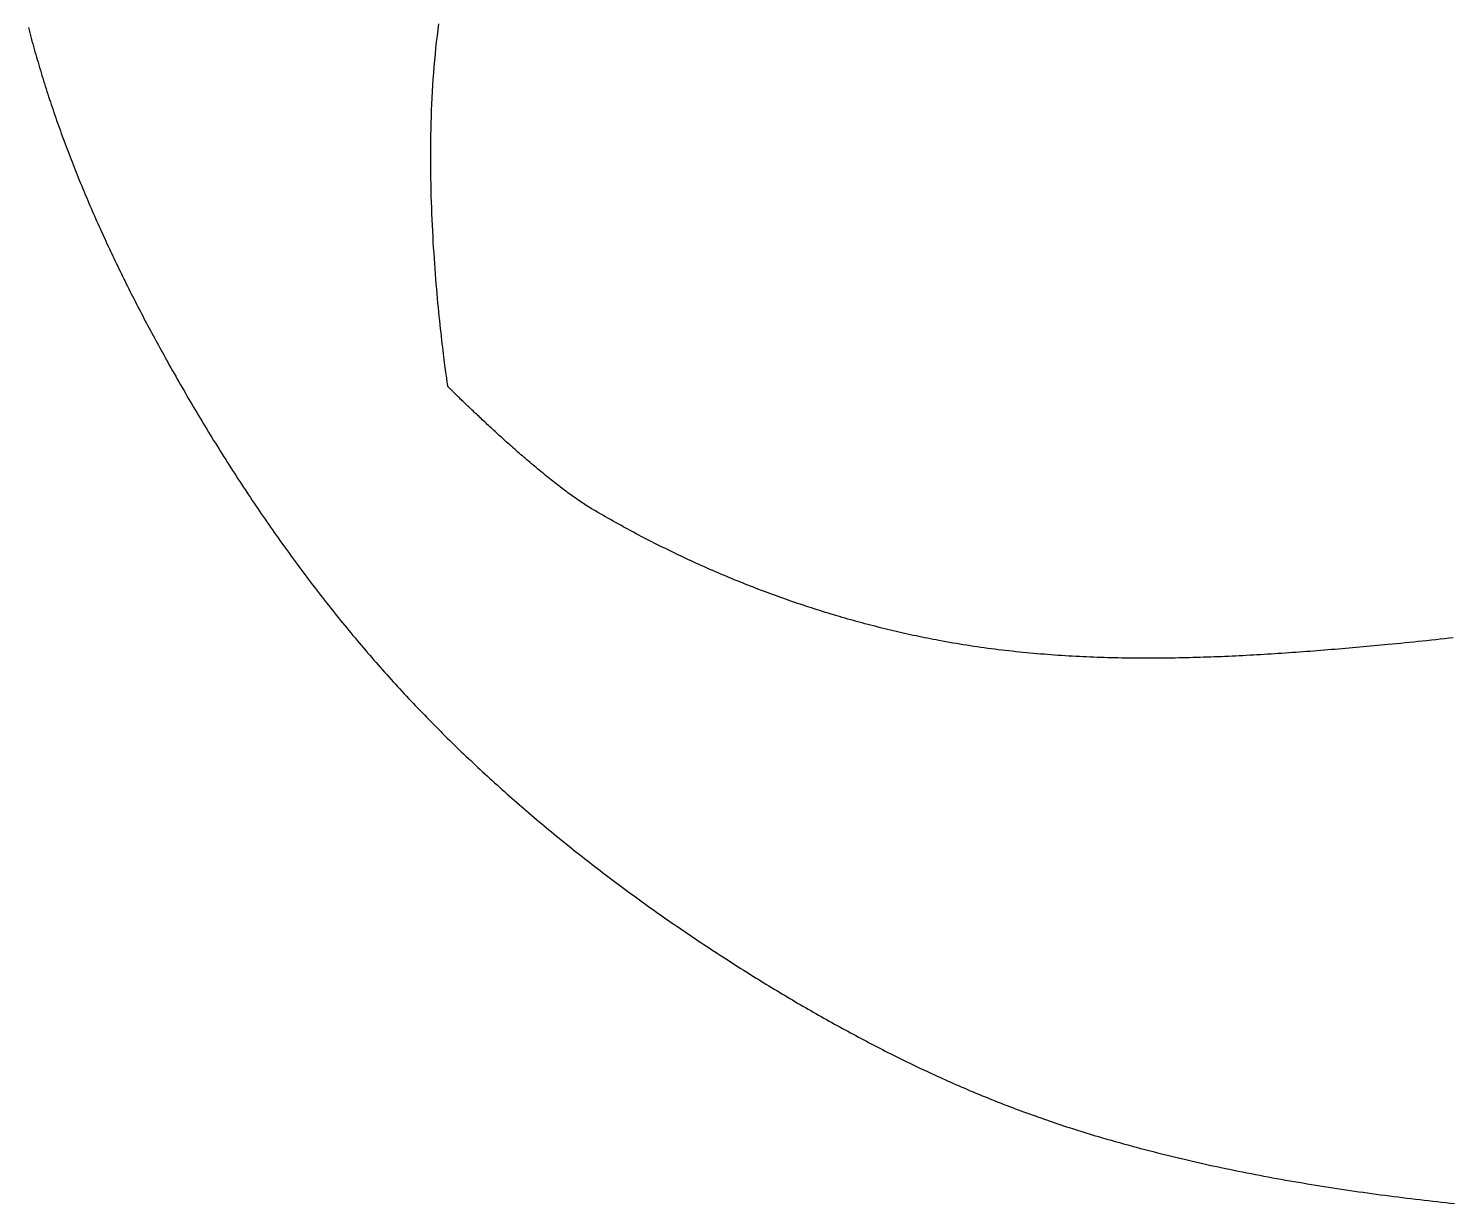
# Model space of a CAD drawing. Extents: x -91 to 271, y -72 to 72.
# Drawn here: x -47.55 to -33.39, y -50.45 to -38.76 of the extents above; entities that cross this region are included whole.
import ezdxf

# ---------------------------------------------------------------- set-up
doc = ezdxf.new("R2010")
doc.units = 0
doc.layers.get('0').update_dxf_attribs({"linetype": 'CONTINUOUS'})

# ---------------------------------------------------------------- blocks, each defined once
blk = doc.blocks.new('A$C4F693466')
at = {"color": 7}
blk.add_lwpolyline([(7.32464, 43.371208), (7.32464, 43.371208)], close=True, dxfattribs=at)
for points in [[(3.75242, 47.545, 0), (3.77909, 47.538, 0), (3.80573, 47.531, 0), (3.83236, 47.524, 0), (3.85897, 47.5169, 0)], [(3.85897, 47.5169, 0), (3.88556, 47.5098, 0), (3.91213, 47.5025, 0), (3.93868, 47.4952, 0), (3.96522, 47.4879, 0), (3.99174, 47.4805, 0), (4.01824, 47.473, 0), (4.04473, 47.4654, 0), (4.07119, 47.4578, 0), (4.09764, 47.4501, 0), (4.12407, 47.4423, 0), (4.15048, 47.4345, 0), (4.17688, 47.4266, 0), (4.20326, 47.4186, 0), (4.22961, 47.4106, 0), (4.25596, 47.4025, 0), (4.28228, 47.3944, 0), (4.30858, 47.3861, 0), (4.33487, 47.3778, 0), (4.36114, 47.3695, 0), (4.38739, 47.3611, 0), (4.41362, 47.3526, 0), (4.43983, 47.3441, 0), (4.46603, 47.3355, 0), (4.4922, 47.3268, 0), (4.51836, 47.3181, 0), (4.5445, 47.3093, 0), (4.57062, 47.3005, 0), (4.59672, 47.2916, 0), (4.62281, 47.2826, 0), (4.64887, 47.2736, 0), (4.67492, 47.2645, 0), (4.70095, 47.2553, 0), (4.72696, 47.2461, 0), (4.75295, 47.2369, 0), (4.77892, 47.2275, 0), (4.80487, 47.2181, 0), (4.8308, 47.2087, 0), (4.85672, 47.1992, 0), (4.88261, 47.1896, 0), (4.90849, 47.18, 0), (4.93434, 47.1704, 0), (4.96018, 47.1606, 0), (4.986, 47.1508, 0), (5.0118, 47.141, 0), (5.03758, 47.1311, 0), (5.06334, 47.1212, 0), (5.08908, 47.1111, 0), (5.1148, 47.1011, 0), (5.1405, 47.091, 0), (5.16618, 47.0808, 0), (5.19185, 47.0706, 0), (5.21749, 47.0603, 0), (5.24311, 47.05, 0), (5.26872, 47.0396, 0), (5.2943, 47.0291, 0), (5.31986, 47.0187, 0), (5.34541, 47.0081, 0), (5.37093, 46.9975, 0), (5.39644, 46.9869, 0), (5.42192, 46.9762, 0), (5.44738, 46.9654, 0), (5.47283, 46.9546, 0), (5.49825, 46.9438, 0), (5.52366, 46.9329, 0), (5.54904, 46.922, 0), (5.5744, 46.911, 0), (5.59975, 46.8999, 0), (5.62507, 46.8888, 0), (5.65037, 46.8777, 0), (5.67566, 46.8665, 0), (5.70092, 46.8552, 0), (5.72616, 46.844, 0), (5.75138, 46.8326, 0), (5.77658, 46.8213, 0), (5.80176, 46.8098, 0), (5.82692, 46.7984, 0), (5.85206, 46.7868, 0), (5.87717, 46.7753, 0), (5.90227, 46.7637, 0), (5.92735, 46.752, 0), (5.9524, 46.7403, 0), (5.97743, 46.7286, 0), (6.00245, 46.7168, 0), (6.02744, 46.705, 0), (6.05241, 46.6931, 0), (6.07736, 46.6812, 0), (6.10229, 46.6692, 0), (6.1272, 46.6572, 0), (6.15208, 46.6452, 0), (6.17695, 46.6331, 0), (6.20179, 46.621, 0), (6.22661, 46.6088, 0), (6.25141, 46.5966, 0), (6.27619, 46.5843, 0), (6.30095, 46.572, 0), (6.32569, 46.5597, 0), (6.3504, 46.5473, 0), (6.3751, 46.5349, 0), (6.39977, 46.5225, 0), (6.42442, 46.51, 0), (6.44905, 46.4975, 0), (6.47365, 46.4849, 0), (6.49824, 46.4723, 0), (6.5228, 46.4597, 0), (6.54734, 46.447, 0), (6.57186, 46.4343, 0), (6.59636, 46.4215, 0), (6.62083, 46.4087, 0), (6.64529, 46.3959, 0), (6.66972, 46.383, 0), (6.69412, 46.3701, 0), (6.71851, 46.3572, 0), (6.74287, 46.3443, 0), (6.76722, 46.3313, 0), (6.79154, 46.3182, 0), (6.81583, 46.3052, 0), (6.84011, 46.2921, 0), (6.86436, 46.2789, 0), (6.88859, 46.2658, 0), (6.9128, 46.2526, 0), (6.93698, 46.2393, 0), (6.96114, 46.2261, 0), (6.98528, 46.2128, 0), (7.0094, 46.1994, 0), (7.03349, 46.1861, 0), (7.05756, 46.1727, 0), (7.08161, 46.1593, 0)], [(7.08161, 46.1593, 0), (7.10966, 46.1436, 0), (7.13769, 46.1278, 0), (7.16571, 46.112, 0), (7.1937, 46.0962, 0), (7.22168, 46.0803, 0), (7.24964, 46.0644, 0), (7.27757, 46.0484, 0), (7.30549, 46.0324, 0), (7.33339, 46.0163, 0), (7.36126, 46.0002, 0), (7.38912, 45.9841, 0), (7.41695, 45.9679, 0), (7.44476, 45.9517, 0), (7.47255, 45.9354, 0), (7.50032, 45.9191, 0), (7.52806, 45.9027, 0), (7.55579, 45.8863, 0), (7.58349, 45.8698, 0), (7.61116, 45.8533, 0), (7.63882, 45.8368, 0), (7.66645, 45.8202, 0), (7.69405, 45.8035, 0), (7.72163, 45.7868, 0), (7.74919, 45.7701, 0), (7.77672, 45.7533, 0), (7.80423, 45.7365, 0), (7.83171, 45.7196, 0), (7.85916, 45.7027, 0), (7.88659, 45.6857, 0), (7.91399, 45.6687, 0), (7.94137, 45.6517, 0), (7.96872, 45.6346, 0), (7.99604, 45.6174, 0), (8.02334, 45.6002, 0), (8.0506, 45.583, 0), (8.07784, 45.5657, 0), (8.10505, 45.5484, 0), (8.13223, 45.531, 0), (8.15939, 45.5136, 0), (8.18651, 45.4961, 0), (8.21361, 45.4786, 0), (8.24067, 45.461, 0), (8.26771, 45.4434, 0), (8.29471, 45.4257, 0), (8.32169, 45.408, 0), (8.34863, 45.3902, 0), (8.37554, 45.3724, 0), (8.40242, 45.3546, 0), (8.42927, 45.3367, 0), (8.45609, 45.3187, 0), (8.48288, 45.3007, 0), (8.50963, 45.2827, 0), (8.53635, 45.2646, 0), (8.56304, 45.2464, 0), (8.58969, 45.2282, 0), (8.61631, 45.21, 0), (8.6429, 45.1917, 0), (8.66945, 45.1733, 0), (8.69597, 45.155, 0), (8.72245, 45.1365, 0), (8.7489, 45.118, 0), (8.77531, 45.0995, 0), (8.80169, 45.0809, 0), (8.82803, 45.0623, 0), (8.85434, 45.0436, 0), (8.88061, 45.0249, 0), (8.90684, 45.0061, 0), (8.93304, 44.9872, 0), (8.9592, 44.9684, 0), (8.98532, 44.9494, 0), (9.0114, 44.9304, 0), (9.03744, 44.9114, 0), (9.06345, 44.8923, 0), (9.08942, 44.8732, 0), (9.11535, 44.854, 0), (9.14124, 44.8348, 0), (9.16709, 44.8155, 0), (9.1929, 44.7962, 0), (9.21867, 44.7768, 0), (9.2444, 44.7573, 0), (9.27009, 44.7379, 0), (9.29574, 44.7183, 0), (9.32135, 44.6987, 0), (9.34691, 44.6791, 0), (9.37244, 44.6594, 0), (9.39792, 44.6397, 0), (9.42336, 44.6199, 0), (9.44876, 44.6, 0), (9.47412, 44.5801, 0), (9.49943, 44.5602, 0), (9.5247, 44.5402, 0), (9.54992, 44.5201, 0), (9.5751, 44.5, 0), (9.60024, 44.4799, 0), (9.62533, 44.4597, 0), (9.65038, 44.4394, 0), (9.67538, 44.4191, 0), (9.70034, 44.3987, 0), (9.72525, 44.3783, 0), (9.75012, 44.3578, 0), (9.77494, 44.3373, 0), (9.79971, 44.3168, 0), (9.82444, 44.2961, 0), (9.84911, 44.2754, 0), (9.87375, 44.2547, 0), (9.89833, 44.2339, 0), (9.92287, 44.2131, 0), (9.94736, 44.1922, 0), (9.9718, 44.1712, 0), (9.99619, 44.1502, 0), (10.0205, 44.1292, 0), (10.0448, 44.1081, 0), (10.0691, 44.0869, 0), (10.0933, 44.0657, 0), (10.1174, 44.0444, 0), (10.1415, 44.0231, 0), (10.1655, 44.0018, 0), (10.1895, 43.9803, 0), (10.2135, 43.9588, 0), (10.2374, 43.9373, 0), (10.2612, 43.9157, 0), (10.285, 43.8941, 0), (10.3087, 43.8724, 0), (10.3324, 43.8506, 0), (10.356, 43.8288, 0), (10.3796, 43.8069, 0), (10.4031, 43.785, 0)], [(10.4031, 43.785, 0), (10.4267, 43.7629, 0), (10.4503, 43.7407, 0), (10.4739, 43.7185, 0), (10.4973, 43.6962, 0), (10.5208, 43.6738, 0), (10.5441, 43.6514, 0), (10.5675, 43.6289, 0), (10.5908, 43.6064, 0), (10.614, 43.5839, 0), (10.6372, 43.5612, 0), (10.6603, 43.5386, 0), (10.6834, 43.5158, 0), (10.7064, 43.493, 0), (10.7294, 43.4702, 0), (10.7524, 43.4473, 0), (10.7753, 43.4244, 0), (10.7981, 43.4014, 0), (10.8209, 43.3783, 0), (10.8436, 43.3552, 0), (10.8663, 43.3321, 0), (10.889, 43.3089, 0), (10.9116, 43.2856, 0), (10.9341, 43.2623, 0), (10.9566, 43.239, 0), (10.9791, 43.2156, 0), (11.0015, 43.1921, 0), (11.0238, 43.1686, 0), (11.0461, 43.145, 0), (11.0684, 43.1214, 0), (11.0906, 43.0978, 0), (11.1127, 43.0741, 0), (11.1349, 43.0503, 0), (11.1569, 43.0265, 0), (11.1789, 43.0027, 0), (11.2009, 42.9788, 0), (11.2228, 42.9548, 0), (11.2447, 42.9309, 0), (11.2665, 42.9068, 0), (11.2882, 42.8827, 0), (11.31, 42.8586, 0), (11.3316, 42.8344, 0), (11.3533, 42.8102, 0), (11.3748, 42.7859, 0), (11.3964, 42.7616, 0), (11.4178, 42.7373, 0), (11.4393, 42.7129, 0), (11.4606, 42.6884, 0), (11.482, 42.6639, 0), (11.5032, 42.6394, 0), (11.5245, 42.6148, 0), (11.5457, 42.5902, 0), (11.5668, 42.5655, 0), (11.5879, 42.5408, 0), (11.6089, 42.5161, 0), (11.6299, 42.4913, 0), (11.6509, 42.4664, 0), (11.6718, 42.4415, 0), (11.6926, 42.4166, 0), (11.7134, 42.3917, 0), (11.7342, 42.3666, 0), (11.7549, 42.3416, 0), (11.7755, 42.3165, 0), (11.7961, 42.2914, 0), (11.8167, 42.2662, 0), (11.8372, 42.241, 0), (11.8577, 42.2158, 0), (11.8781, 42.1905, 0), (11.8984, 42.1651, 0), (11.9188, 42.1398, 0), (11.939, 42.1144, 0), (11.9592, 42.0889, 0), (11.9794, 42.0634, 0), (11.9995, 42.0379, 0), (12.0196, 42.0124, 0), (12.0397, 41.9868, 0), (12.0596, 41.9611, 0), (12.0796, 41.9355, 0), (12.0995, 41.9097, 0), (12.1193, 41.884, 0), (12.1391, 41.8582, 0), (12.1588, 41.8324, 0), (12.1785, 41.8066, 0), (12.1982, 41.7807, 0), (12.2178, 41.7547, 0), (12.2373, 41.7288, 0), (12.2568, 41.7028, 0), (12.2763, 41.6768, 0), (12.2957, 41.6507, 0), (12.3151, 41.6246, 0), (12.3344, 41.5985, 0), (12.3536, 41.5723, 0), (12.3729, 41.5461, 0), (12.392, 41.5199, 0), (12.4112, 41.4936, 0), (12.4302, 41.4673, 0), (12.4493, 41.441, 0), (12.4682, 41.4146, 0), (12.4872, 41.3882, 0), (12.5061, 41.3618, 0), (12.5249, 41.3354, 0), (12.5437, 41.3089, 0), (12.5624, 41.2824, 0), (12.5811, 41.2558, 0), (12.5998, 41.2293, 0), (12.6184, 41.2026, 0), (12.637, 41.176, 0), (12.6555, 41.1493, 0), (12.6739, 41.1227, 0), (12.6923, 41.0959, 0), (12.7107, 41.0692, 0), (12.729, 41.0424, 0), (12.7473, 41.0156, 0), (12.7655, 40.9888, 0), (12.7837, 40.9619, 0), (12.8018, 40.935, 0), (12.8199, 40.9081, 0), (12.838, 40.8811, 0), (12.856, 40.8542, 0), (12.8739, 40.8272, 0), (12.8918, 40.8001, 0), (12.9096, 40.7731, 0), (12.9274, 40.746, 0), (12.9452, 40.7189, 0), (12.9629, 40.6918, 0), (12.9806, 40.6646, 0), (12.9982, 40.6375, 0), (13.0158, 40.6103, 0)], [(7.32464, 43.3712, 0), (7.32373, 43.3714, 0), (7.32103, 43.3718, 0), (7.31657, 43.3725, 0), (7.31036, 43.3734, 0), (7.30244, 43.3746, 0), (7.29283, 43.3761, 0), (7.28156, 43.3778, 0), (7.26866, 43.3797, 0), (7.25415, 43.3818, 0), (7.23806, 43.3841, 0), (7.22041, 43.3866, 0), (7.20124, 43.3893, 0), (7.18057, 43.3921, 0), (7.15842, 43.3952, 0), (7.13483, 43.3983, 0), (7.10982, 43.4017, 0), (7.08341, 43.4051, 0), (7.05563, 43.4087, 0), (7.02652, 43.4124, 0), (6.99609, 43.4162, 0), (6.96437, 43.4201, 0), (6.93139, 43.4241, 0), (6.89718, 43.4282, 0), (6.86176, 43.4323, 0), (6.82516, 43.4365, 0), (6.78741, 43.4407, 0), (6.74853, 43.445, 0), (6.70855, 43.4492, 0), (6.66749, 43.4536, 0), (6.62539, 43.4579, 0), (6.58226, 43.4622, 0), (6.53815, 43.4665, 0), (6.49306, 43.4708, 0), (6.44703, 43.475, 0), (6.40009, 43.4793, 0), (6.35227, 43.4834, 0), (6.30358, 43.4875, 0), (6.25406, 43.4915, 0), (6.20373, 43.4955, 0), (6.15262, 43.4994, 0), (6.10075, 43.5031, 0), (6.04816, 43.5068, 0), (5.99487, 43.5103, 0), (5.9409, 43.5137, 0), (5.88628, 43.517, 0), (5.83105, 43.5201, 0), (5.77522, 43.5231, 0), (5.71882, 43.5259, 0), (5.66188, 43.5285, 0), (5.60443, 43.5309, 0), (5.54649, 43.5332, 0), (5.48809, 43.5352, 0), (5.42926, 43.537, 0), (5.37001, 43.5386, 0), (5.31039, 43.54, 0), (5.25041, 43.5411, 0), (5.19011, 43.5419, 0), (5.1295, 43.5425, 0), (5.06862, 43.5428, 0), (5.00749, 43.5429, 0), (4.94614, 43.5426, 0), (4.8846, 43.5421, 0), (4.82289, 43.5412, 0), (4.76104, 43.54, 0), (4.69907, 43.5384, 0), (4.63702, 43.5366, 0), (4.5749, 43.5343, 0), (4.51275, 43.5318, 0), (4.4506, 43.5288, 0), (4.38846, 43.5255, 0), (4.32637, 43.5217, 0), (4.26435, 43.5176, 0), (4.20243, 43.5131, 0), (4.14063, 43.5081, 0), (4.07899, 43.5027, 0), (4.01752, 43.4969, 0), (3.95627, 43.4906, 0), (3.89524, 43.4839, 0), (3.83447, 43.4767, 0), (3.77399, 43.469, 0), (3.71382, 43.4608, 0)], [(8.54649, 41.9302, 0), (8.53882, 41.9431, 0), (8.53095, 41.9561, 0), (8.52287, 41.9693, 0), (8.51458, 41.9825, 0), (8.50609, 41.9959, 0), (8.49741, 42.0094, 0), (8.48854, 42.023, 0), (8.47949, 42.0367, 0), (8.47025, 42.0505, 0), (8.46083, 42.0644, 0), (8.45124, 42.0784, 0), (8.44148, 42.0925, 0), (8.43156, 42.1067, 0), (8.42148, 42.121, 0), (8.41124, 42.1353, 0), (8.40085, 42.1497, 0), (8.39031, 42.1642, 0), (8.37963, 42.1788, 0), (8.36881, 42.1934, 0), (8.35786, 42.2081, 0), (8.34678, 42.2229, 0), (8.33557, 42.2377, 0), (8.32425, 42.2526, 0), (8.3128, 42.2675, 0), (8.30125, 42.2824, 0), (8.28958, 42.2974, 0), (8.27781, 42.3125, 0), (8.26595, 42.3275, 0), (8.25399, 42.3426, 0), (8.24193, 42.3578, 0), (8.2298, 42.3729, 0), (8.21758, 42.3881, 0), (8.20528, 42.4033, 0), (8.19291, 42.4184, 0), (8.18047, 42.4336, 0), (8.16796, 42.4488, 0), (8.1554, 42.464, 0), (8.14278, 42.4792, 0), (8.13011, 42.4944, 0), (8.11739, 42.5096, 0), (8.10463, 42.5248, 0), (8.09183, 42.5399, 0), (8.079, 42.555, 0), (8.06614, 42.5701, 0), (8.05325, 42.5852, 0), (8.04034, 42.6003, 0), (8.02741, 42.6153, 0), (8.01448, 42.6302, 0), (8.00153, 42.6451, 0), (7.98858, 42.66, 0), (7.97563, 42.6748, 0), (7.96269, 42.6896, 0), (7.94976, 42.7043, 0), (7.93684, 42.7189, 0), (7.92393, 42.7335, 0), (7.91106, 42.748, 0), (7.8982, 42.7624, 0), (7.88538, 42.7768, 0), (7.8726, 42.7911, 0), (7.85985, 42.8052, 0), (7.84715, 42.8193, 0), (7.8345, 42.8334, 0), (7.8219, 42.8473, 0), (7.80936, 42.8611, 0), (7.79688, 42.8748, 0), (7.78446, 42.8884, 0), (7.77212, 42.9019, 0), (7.75985, 42.9153, 0), (7.74766, 42.9285, 0), (7.73555, 42.9417, 0), (7.72353, 42.9547, 0), (7.7116, 42.9676, 0), (7.69977, 42.9804, 0), (7.68804, 42.993, 0), (7.67642, 43.0055, 0), (7.6649, 43.0178, 0), (7.6535, 43.03, 0), (7.64222, 43.042, 0), (7.63106, 43.0539, 0), (7.62002, 43.0657, 0), (7.60912, 43.0772, 0), (7.59835, 43.0886, 0), (7.58773, 43.0999, 0), (7.57724, 43.1109, 0), (7.56691, 43.1218, 0), (7.55673, 43.1325, 0), (7.5467, 43.143, 0), (7.53684, 43.1534, 0), (7.52715, 43.1635, 0), (7.51762, 43.1735, 0), (7.50827, 43.1832, 0), (7.4991, 43.1928, 0), (7.49011, 43.2021, 0), (7.48131, 43.2112, 0), (7.4727, 43.2202, 0), (7.46428, 43.2289, 0), (7.45607, 43.2373, 0), (7.44806, 43.2456, 0), (7.44027, 43.2536, 0), (7.43268, 43.2614, 0), (7.42532, 43.269, 0), (7.41818, 43.2763, 0), (7.41126, 43.2834, 0), (7.40458, 43.2903, 0), (7.39813, 43.2969, 0), (7.39192, 43.3032, 0), (7.38595, 43.3093, 0), (7.38024, 43.3151, 0), (7.37477, 43.3206, 0), (7.36957, 43.3259, 0), (7.36462, 43.3309, 0), (7.35994, 43.3357, 0), (7.35553, 43.3401, 0), (7.3514, 43.3443, 0), (7.34755, 43.3482, 0), (7.34398, 43.3518, 0), (7.34069, 43.3551, 0), (7.3377, 43.3581, 0), (7.33501, 43.3608, 0), (7.33261, 43.3632, 0), (7.33052, 43.3653, 0), (7.32874, 43.3671, 0), (7.32728, 43.3686, 0), (7.32613, 43.3697, 0), (7.3253, 43.3705, 0), (7.32481, 43.371, 0), (7.32464, 43.3712, 0)], [(9.85067, 38.4868, 0), (9.84528, 38.5153, 0), (9.8398, 38.5438, 0), (9.83424, 38.5723, 0), (9.82859, 38.6007, 0), (9.82286, 38.6292, 0), (9.81704, 38.6576, 0), (9.81114, 38.6861, 0), (9.80516, 38.7145, 0), (9.7991, 38.7429, 0), (9.79295, 38.7713, 0), (9.78672, 38.7997, 0), (9.7804, 38.828, 0), (9.77401, 38.8564, 0), (9.76753, 38.8847, 0), (9.76096, 38.913, 0), (9.75432, 38.9413, 0), (9.74759, 38.9696, 0), (9.74078, 38.9979, 0), (9.73389, 39.0262, 0), (9.72692, 39.0544, 0), (9.71987, 39.0827, 0), (9.71274, 39.1109, 0), (9.70552, 39.1391, 0), (9.69822, 39.1673, 0), (9.69085, 39.1955, 0), (9.68339, 39.2236, 0), (9.67585, 39.2518, 0), (9.66824, 39.2799, 0), (9.66054, 39.308, 0), (9.65276, 39.3361, 0), (9.64491, 39.3641, 0), (9.63697, 39.3922, 0), (9.62895, 39.4202, 0), (9.62086, 39.4482, 0), (9.61269, 39.4762, 0), (9.60443, 39.5042, 0), (9.5961, 39.5321, 0), (9.5877, 39.5601, 0), (9.57921, 39.588, 0), (9.57064, 39.6159, 0), (9.562, 39.6437, 0), (9.55328, 39.6716, 0), (9.54448, 39.6994, 0), (9.53561, 39.7272, 0), (9.52665, 39.755, 0), (9.51762, 39.7827, 0), (9.50852, 39.8105, 0), (9.49933, 39.8382, 0), (9.49007, 39.8659, 0), (9.48074, 39.8935, 0), (9.47133, 39.9212, 0), (9.46184, 39.9488, 0), (9.45227, 39.9764, 0), (9.44263, 40.0039, 0), (9.43292, 40.0315, 0), (9.42313, 40.059, 0), (9.41326, 40.0865, 0), (9.40332, 40.1139, 0), (9.39331, 40.1414, 0), (9.38322, 40.1688, 0), (9.37306, 40.1962, 0), (9.36282, 40.2235, 0), (9.35251, 40.2509, 0), (9.34212, 40.2782, 0), (9.33166, 40.3054, 0), (9.32113, 40.3327, 0), (9.31052, 40.3599, 0), (9.29984, 40.3871, 0), (9.28909, 40.4142, 0), (9.27826, 40.4414, 0), (9.26737, 40.4685, 0), (9.2564, 40.4955, 0), (9.24535, 40.5226, 0), (9.23424, 40.5496, 0), (9.22305, 40.5766, 0), (9.21179, 40.6035, 0), (9.20046, 40.6304, 0), (9.18906, 40.6573, 0), (9.17759, 40.6842, 0), (9.16604, 40.711, 0), (9.15443, 40.7378, 0), (9.14274, 40.7646, 0), (9.13099, 40.7913, 0), (9.11916, 40.818, 0), (9.10726, 40.8446, 0), (9.0953, 40.8712, 0), (9.08326, 40.8978, 0), (9.07115, 40.9244, 0), (9.05898, 40.9509, 0), (9.04673, 40.9774, 0), (9.03442, 41.0038, 0), (9.02203, 41.0303, 0), (9.00958, 41.0566, 0), (8.99706, 41.083, 0), (8.98447, 41.1093, 0), (8.97181, 41.1356, 0), (8.95909, 41.1618, 0), (8.94629, 41.188, 0), (8.93343, 41.2141, 0), (8.9205, 41.2403, 0), (8.9075, 41.2663, 0), (8.89444, 41.2924, 0), (8.88131, 41.3184, 0), (8.86811, 41.3444, 0), (8.85485, 41.3703, 0), (8.84152, 41.3962, 0), (8.82812, 41.422, 0), (8.81465, 41.4478, 0), (8.80112, 41.4736, 0), (8.78753, 41.4993, 0), (8.77387, 41.525, 0), (8.76014, 41.5507, 0), (8.74635, 41.5763, 0), (8.73249, 41.6018, 0), (8.71857, 41.6273, 0), (8.70458, 41.6528, 0), (8.69053, 41.6783, 0), (8.67641, 41.7037, 0), (8.66223, 41.729, 0), (8.64798, 41.7543, 0), (8.63368, 41.7796, 0), (8.6193, 41.8048, 0), (8.60487, 41.83, 0), (8.59037, 41.8551, 0), (8.5758, 41.8802, 0), (8.56118, 41.9052, 0), (8.54649, 41.9302, 0)], [(13.0158, 40.6103, 0), (13.032, 40.585, 0), (13.0482, 40.5598, 0), (13.0644, 40.5345, 0), (13.0806, 40.5092, 0), (13.0967, 40.4838, 0), (13.1128, 40.4584, 0), (13.1288, 40.433, 0), (13.1448, 40.4076, 0), (13.1608, 40.3822, 0), (13.1768, 40.3567, 0), (13.1927, 40.3312, 0), (13.2086, 40.3056, 0), (13.2244, 40.2801, 0), (13.2402, 40.2545, 0), (13.256, 40.2288, 0), (13.2717, 40.2032, 0), (13.2874, 40.1775, 0), (13.3031, 40.1518, 0), (13.3187, 40.1261, 0), (13.3343, 40.1003, 0), (13.3498, 40.0745, 0), (13.3653, 40.0487, 0), (13.3808, 40.0229, 0), (13.3962, 39.997, 0), (13.4116, 39.9711, 0), (13.427, 39.9452, 0), (13.4423, 39.9192, 0), (13.4575, 39.8932, 0), (13.4727, 39.8672, 0), (13.4879, 39.8412, 0), (13.5031, 39.8151, 0), (13.5182, 39.789, 0), (13.5332, 39.7629, 0), (13.5482, 39.7368, 0), (13.5632, 39.7106, 0), (13.5781, 39.6844, 0), (13.593, 39.6582, 0), (13.6078, 39.6319, 0), (13.6226, 39.6057, 0), (13.6373, 39.5794, 0), (13.652, 39.553, 0), (13.6666, 39.5267, 0), (13.6812, 39.5003, 0), (13.6958, 39.4739, 0), (13.7103, 39.4474, 0), (13.7247, 39.4209, 0), (13.7391, 39.3945, 0), (13.7534, 39.3679, 0), (13.7677, 39.3414, 0), (13.782, 39.3148, 0), (13.7962, 39.2882, 0), (13.8103, 39.2616, 0), (13.8244, 39.2349, 0), (13.8385, 39.2082, 0), (13.8525, 39.1815, 0), (13.8664, 39.1548, 0), (13.8803, 39.128, 0), (13.8941, 39.1012, 0), (13.9079, 39.0744, 0), (13.9216, 39.0476, 0), (13.9353, 39.0207, 0), (13.9489, 38.9938, 0), (13.9625, 38.9669, 0), (13.976, 38.9399, 0), (13.9894, 38.913, 0), (14.0028, 38.886, 0), (14.0162, 38.8589, 0), (14.0294, 38.8319, 0), (14.0427, 38.8048, 0), (14.0558, 38.7777, 0), (14.0689, 38.7506, 0), (14.082, 38.7234, 0), (14.0949, 38.6962, 0), (14.1079, 38.669, 0), (14.1207, 38.6418, 0), (14.1335, 38.6145, 0), (14.1463, 38.5872, 0), (14.159, 38.5599, 0), (14.1716, 38.5325, 0), (14.1841, 38.5052, 0), (14.1966, 38.4778, 0), (14.2091, 38.4504, 0), (14.2214, 38.4229, 0), (14.2337, 38.3954, 0), (14.246, 38.3679, 0), (14.2582, 38.3404, 0), (14.2703, 38.3129, 0), (14.2823, 38.2853, 0), (14.2943, 38.2577, 0), (14.3062, 38.23, 0), (14.3181, 38.2024, 0), (14.3298, 38.1747, 0), (14.3416, 38.147, 0), (14.3532, 38.1193, 0), (14.3648, 38.0915, 0), (14.3763, 38.0637, 0), (14.3877, 38.0359, 0), (14.3991, 38.0081, 0), (14.4104, 37.9802, 0), (14.4216, 37.9523, 0), (14.4328, 37.9244, 0), (14.4439, 37.8965, 0), (14.4549, 37.8685, 0), (14.4659, 37.8405, 0), (14.4767, 37.8125, 0), (14.4875, 37.7844, 0), (14.4983, 37.7564, 0), (14.5089, 37.7283, 0), (14.5195, 37.7002, 0), (14.53, 37.672, 0), (14.5405, 37.6439, 0), (14.5508, 37.6157, 0), (14.5611, 37.5874, 0), (14.5713, 37.5592, 0), (14.5815, 37.5309, 0), (14.5915, 37.5026, 0), (14.6015, 37.4743, 0), (14.6114, 37.446, 0), (14.6212, 37.4176, 0), (14.631, 37.3892, 0), (14.6407, 37.3608, 0), (14.6503, 37.3323, 0), (14.6598, 37.3038, 0), (14.6692, 37.2753, 0), (14.6786, 37.2468, 0), (14.6878, 37.2183, 0), (14.697, 37.1897, 0)], [(9.89169, 34.02, 0), (9.89497, 34.055, 0), (9.89824, 34.0901, 0), (9.90148, 34.1251, 0), (9.9047, 34.1602, 0), (9.90791, 34.1953, 0), (9.91109, 34.2304, 0), (9.91425, 34.2655, 0), (9.91739, 34.3006, 0), (9.9205, 34.3357, 0), (9.92359, 34.3709, 0), (9.92665, 34.406, 0), (9.92969, 34.4412, 0), (9.93269, 34.4764, 0), (9.93567, 34.5116, 0), (9.93862, 34.5468, 0), (9.94154, 34.582, 0), (9.94442, 34.6172, 0), (9.94727, 34.6524, 0), (9.95009, 34.6877, 0), (9.95287, 34.7229, 0), (9.95562, 34.7582, 0), (9.95833, 34.7934, 0), (9.96101, 34.8287, 0), (9.96364, 34.864, 0), (9.96624, 34.8993, 0), (9.96879, 34.9346, 0), (9.97131, 34.9699, 0), (9.97378, 35.0052, 0), (9.97621, 35.0405, 0), (9.97859, 35.0758, 0), (9.98093, 35.1111, 0), (9.98323, 35.1465, 0), (9.98547, 35.1818, 0), (9.98767, 35.2171, 0), (9.98982, 35.2525, 0), (9.99192, 35.2878, 0), (9.99397, 35.3232, 0), (9.99596, 35.3585, 0), (9.99791, 35.3939, 0), (9.9998, 35.4293, 0), (10.0016, 35.4646, 0), (10.0034, 35.5, 0), (10.0051, 35.5354, 0), (10.0068, 35.5708, 0), (10.0084, 35.6061, 0), (10.01, 35.6415, 0), (10.0114, 35.6769, 0), (10.0129, 35.7123, 0), (10.0142, 35.7477, 0), (10.0155, 35.7831, 0), (10.0168, 35.8184, 0), (10.0179, 35.8538, 0), (10.019, 35.8892, 0), (10.0201, 35.9246, 0), (10.0211, 35.96, 0), (10.022, 35.9954, 0), (10.0228, 36.0307, 0), (10.0235, 36.0661, 0), (10.0242, 36.1015, 0), (10.0249, 36.1369, 0), (10.0254, 36.1722, 0), (10.0259, 36.2076, 0), (10.0263, 36.243, 0), (10.0266, 36.2783, 0), (10.0268, 36.3137, 0), (10.027, 36.349, 0), (10.027, 36.3844, 0), (10.027, 36.4197, 0), (10.027, 36.4551, 0), (10.0268, 36.4904, 0), (10.0266, 36.5257, 0), (10.0262, 36.5611, 0), (10.0258, 36.5964, 0), (10.0253, 36.6317, 0), (10.0247, 36.667, 0), (10.024, 36.7023, 0), (10.0233, 36.7376, 0), (10.0224, 36.7729, 0), (10.0215, 36.8081, 0), (10.0204, 36.8434, 0), (10.0193, 36.8787, 0), (10.0181, 36.9139, 0), (10.0168, 36.9492, 0), (10.0153, 36.9844, 0), (10.0138, 37.0196, 0), (10.0122, 37.0548, 0), (10.0105, 37.09, 0), (10.0087, 37.1252, 0), (10.0068, 37.1604, 0), (10.0048, 37.1956, 0), (10.0027, 37.2307, 0), (10.0005, 37.2659, 0), (9.99816, 37.301, 0), (9.99574, 37.3362, 0), (9.99321, 37.3713, 0), (9.99058, 37.4064, 0), (9.98783, 37.4415, 0), (9.98498, 37.4765, 0), (9.98202, 37.5116, 0), (9.97895, 37.5467, 0), (9.97577, 37.5817, 0), (9.97247, 37.6167, 0), (9.96906, 37.6517, 0), (9.96553, 37.6867, 0), (9.96189, 37.7217, 0), (9.95814, 37.7566, 0), (9.95426, 37.7916, 0), (9.95027, 37.8265, 0), (9.94616, 37.8614, 0), (9.94193, 37.8963, 0), (9.93758, 37.9312, 0), (9.9331, 37.9661, 0), (9.9285, 38.0009, 0), (9.92378, 38.0358, 0), (9.91893, 38.0706, 0), (9.91396, 38.1054, 0), (9.90886, 38.1401, 0), (9.90363, 38.1749, 0), (9.89827, 38.2096, 0), (9.89279, 38.2444, 0), (9.88717, 38.2791, 0), (9.88142, 38.3137, 0), (9.87554, 38.3484, 0), (9.86952, 38.383, 0), (9.86337, 38.4176, 0), (9.85709, 38.4522, 0), (9.85067, 38.4868, 0)], [(14.697, 37.1897, 0), (14.7102, 37.1484, 0), (14.7232, 37.107, 0), (14.7361, 37.0656, 0), (14.7489, 37.0241, 0), (14.7615, 36.9826, 0), (14.7741, 36.9411, 0), (14.7865, 36.8995, 0), (14.7987, 36.8579, 0), (14.8109, 36.8163, 0), (14.8229, 36.7746, 0), (14.8348, 36.7329, 0), (14.8465, 36.6911, 0), (14.8582, 36.6493, 0), (14.8697, 36.6075, 0), (14.8811, 36.5657, 0), (14.8924, 36.5238, 0), (14.9036, 36.4818, 0), (14.9146, 36.4399, 0), (14.9256, 36.3979, 0), (14.9364, 36.3559, 0), (14.9471, 36.3138, 0), (14.9577, 36.2717, 0), (14.9682, 36.2296, 0), (14.9785, 36.1875, 0), (14.9888, 36.1453, 0), (14.9989, 36.1031, 0), (15.0089, 36.0608, 0), (15.0188, 36.0186, 0), (15.0286, 35.9763, 0), (15.0383, 35.9339, 0), (15.0479, 35.8916, 0), (15.0574, 35.8492, 0), (15.0668, 35.8068, 0), (15.0761, 35.7644, 0), (15.0852, 35.7219, 0), (15.0943, 35.6794, 0), (15.1033, 35.6369, 0), (15.1121, 35.5944, 0), (15.1209, 35.5518, 0), (15.1296, 35.5092, 0), (15.1381, 35.4666, 0), (15.1466, 35.4239, 0), (15.155, 35.3813, 0), (15.1632, 35.3386, 0), (15.1714, 35.2959, 0), (15.1795, 35.2532, 0), (15.1875, 35.2104, 0), (15.1953, 35.1676, 0), (15.2031, 35.1248, 0), (15.2108, 35.082, 0), (15.2185, 35.0392, 0), (15.226, 34.9963, 0), (15.2334, 34.9534, 0), (15.2407, 34.9105, 0), (15.248, 34.8676, 0), (15.2552, 34.8247, 0), (15.2623, 34.7817, 0), (15.2692, 34.7387, 0), (15.2762, 34.6958, 0), (15.283, 34.6527, 0), (15.2897, 34.6097, 0), (15.2964, 34.5667, 0), (15.303, 34.5236, 0), (15.3095, 34.4805, 0), (15.3159, 34.4375, 0), (15.3222, 34.3944, 0), (15.3285, 34.3512, 0), (15.3347, 34.3081, 0), (15.3408, 34.265, 0), (15.3468, 34.2218, 0), (15.3528, 34.1786, 0), (15.3586, 34.1354, 0), (15.3644, 34.0922, 0), (15.3702, 34.049, 0), (15.3758, 34.0058, 0), (15.3814, 33.9626, 0), (15.387, 33.9193, 0), (15.3924, 33.8761, 0), (15.3978, 33.8328, 0), (15.4031, 33.7896, 0), (15.4084, 33.7463, 0), (15.4135, 33.703, 0), (15.4186, 33.6597, 0), (15.4237, 33.6164, 0), (15.4287, 33.5731, 0), (15.4336, 33.5297, 0), (15.4385, 33.4864, 0), (15.4433, 33.4431, 0), (15.448, 33.3997, 0), (15.4527, 33.3564, 0)], [(9.82325, 33.3722, 0), (9.82829, 33.4154, 0), (9.83326, 33.4585, 0), (9.83816, 33.5017, 0), (9.84299, 33.5449, 0), (9.84775, 33.588, 0), (9.85245, 33.6312, 0), (9.85708, 33.6744, 0), (9.86164, 33.7176, 0), (9.86614, 33.7608, 0), (9.87056, 33.804, 0), (9.87492, 33.8472, 0), (9.87922, 33.8904, 0), (9.88344, 33.9336, 0), (9.8876, 33.9768, 0), (9.89169, 34.02, 0)]]:
    blk.add_polyline3d(points, dxfattribs=at)

msp = doc.modelspace()

# ---------------------------------------------------------------- block references
at = {"xscale": -1, "rotation": 90}
msp.add_blockref('A$C4F693466', (0, -35), dxfattribs=at)

doc.saveas('drawing.dxf')
